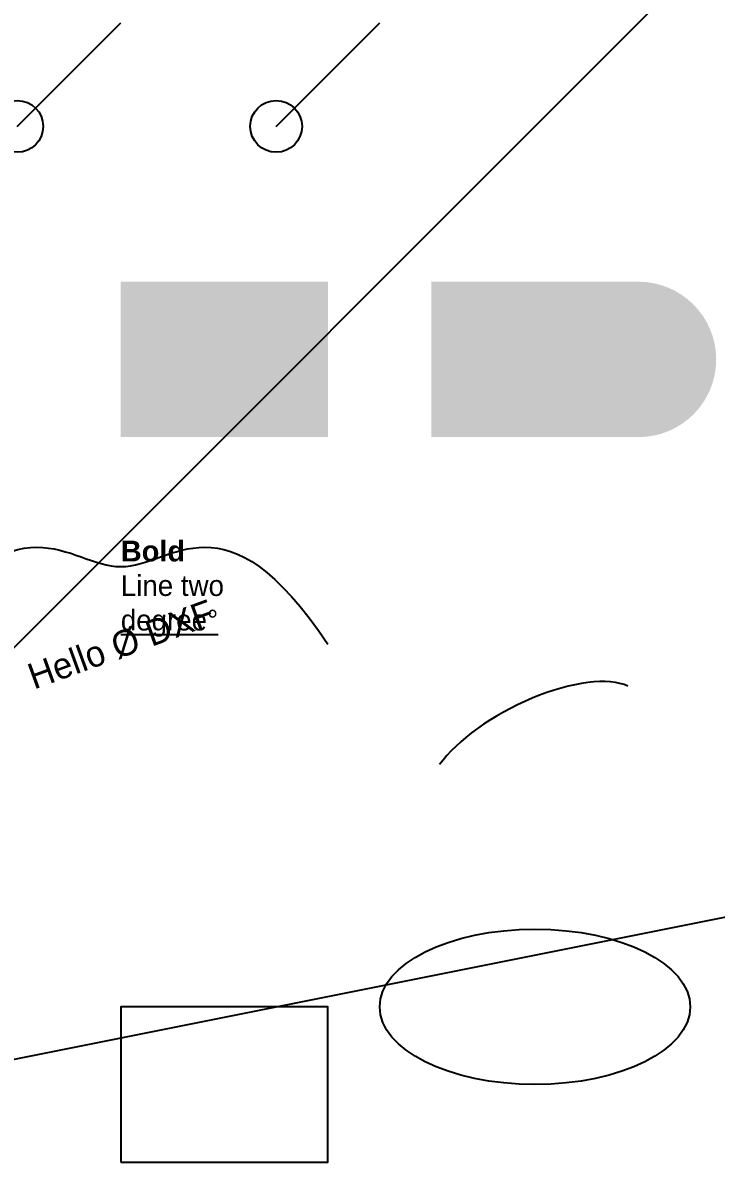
# Model space of a CAD drawing. Header units: millimetres. Extents: x -5 to 235, y -15 to 220.
# Drawn here: x 101.1 to 235, y 0 to 220 of the extents above; entities that cross this region are included whole.
import ezdxf
from ezdxf.enums import TextEntityAlignment as Align

# ---------------------------------------------------------------- set-up
doc = ezdxf.new("R2010")
doc.units = ezdxf.units.MM
doc.layers.add('Dims', color=2, linetype='Continuous')

# ---------------------------------------------------------------- blocks, each defined once
blk = doc.blocks.new('TAG')
blk.add_circle((0, 0), 5)
blk.add_attdef('NUMBER', (7, 0), '', height=2.5)
blk = doc.blocks.new('NESTED')
blk.add_line((0, 0), (20, 20))
blk.add_blockref('TAG', (0, 0))
blk = doc.blocks.new('*U7')
blk.add_blockref('NESTED', (0, 0))

msp = doc.modelspace()

# ---------------------------------------------------------------- hatches: boundary and pattern name
h = msp.add_hatch(color=7)
h.set_gradient(color1=(255, 0, 0), color2=(0, 0, 255), rotation=30)
h.paths.add_polyline_path([(120, 140), (160, 140), (160, 170), (120, 170)])
h = msp.add_hatch(color=5)
edge = h.paths.add_edge_path()
edge.add_line((180, 140), (220, 140))
edge.add_arc((220, 155), 15, 270, 90)
edge.add_line((220, 170), (180, 170))
edge.add_line((180, 170), (180, 140))

# ---------------------------------------------------------------- linework, layer by layer
msp.add_xline((0, 0), (0.707106781, 0.707106781))
msp.add_ray((0, 0), (0.980580676, 0.196116135))
msp.add_lwpolyline([(120, 0), (160, 0), (160, 30), (120, 30)], close=True)
msp.add_ellipse((200, 80), major_axis=(20, 10), ratio=0.4, start_param=0.3, end_param=2.5)
msp.add_ellipse((200, 30), major_axis=(30, 0), ratio=0.5)
msp.add_open_spline([(80, 100), (100, 130), (120, 100), (140, 130), (160, 100)], degree=3)

# ---------------------------------------------------------------- block references
for name, p in [('NESTED', (100, 200)), ('*U7', (150, 200))]:
    msp.add_blockref(name, p)

# ---------------------------------------------------------------- texts
at = {"insert": (120, 120), "char_height": 4, "width": 60, "attachment_point": 1}
msp.add_mtext('{\\fArial|b1;Bold}\\PLine two\\P%%udegree%%d', dxfattribs=at)
at = {"layer": 'Dims'}
msp.add_text('Hello Ø DXF', height=5, rotation=20, dxfattribs=at).set_placement((120, 100), align=Align.MIDDLE_CENTER)

doc.saveas('drawing.dxf')
